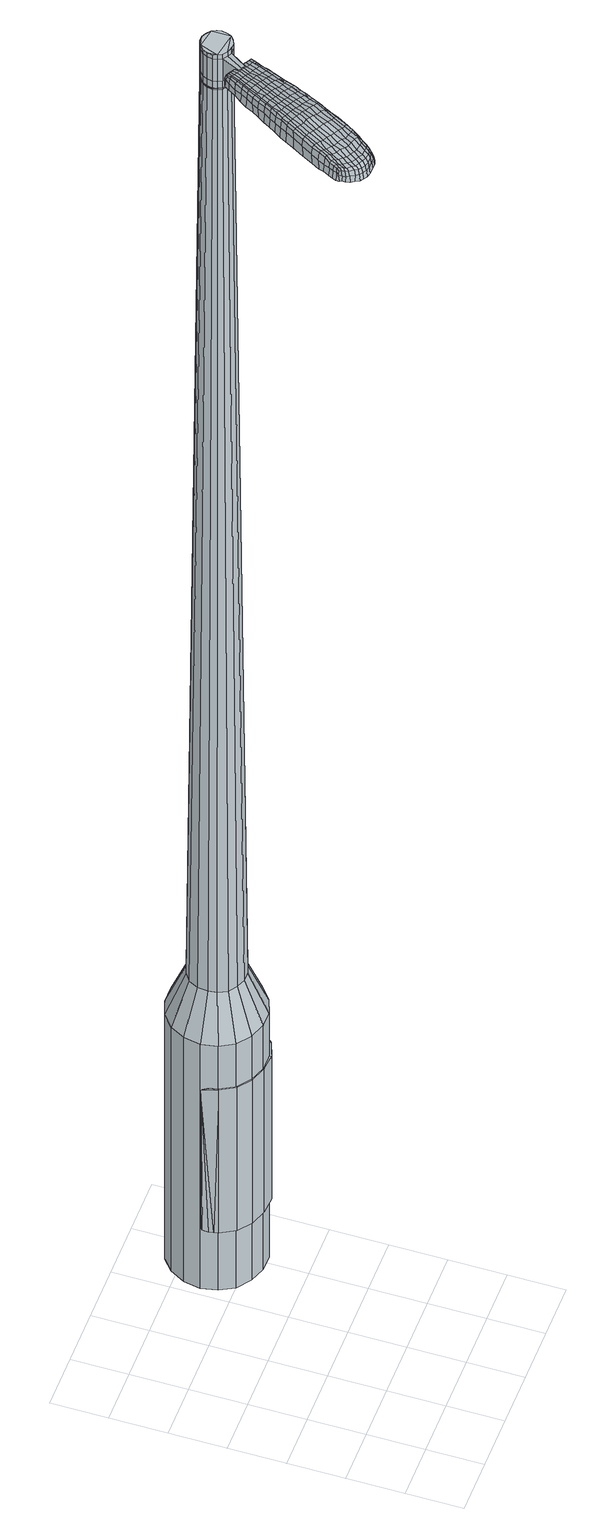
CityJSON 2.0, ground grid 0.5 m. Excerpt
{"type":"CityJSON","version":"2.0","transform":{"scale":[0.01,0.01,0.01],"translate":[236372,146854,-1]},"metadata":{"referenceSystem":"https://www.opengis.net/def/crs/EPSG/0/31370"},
"CityObjects":{
"object1":{"type":"GenericCityObject","attributes":{"cluster":526,"mean_distance_to_centroid":0.307,"new_centroid_x":236373.49,"new_centroid_y":146856.3,"mean_distance_to_camera":12.21,"H1":10.89,"H2":10.65,"Z_final":113.43,"cluster2":-1,"proj_x":236365.18,"proj_y":146851.54,"id_line":56228,"bearing_l":330.23,"distance":9.58,"orientation":"right","G_obj":240.23},"geometry":[{"type":"MultiSurface","lod":"2","boundaries":[[[0,1,2,3]],[[1,4,5,2]],[[4,6,7,5]],[[6,8,9,7]],[[8,10,11,9]],[[10,12,13,11]],[[12,14,15,13]],[[14,16,17,15]],[[16,18,19,17]],[[18,20,21,19]],[[20,22,23,21]],[[22,24,25,23]],[[24,26,27,25]],[[26,28,29,27]],[[28,30,31,29]],[[30,32,33,31]],[[32,34,35,33]],[[34,0,3,35]],[[36,37,38,39]],[[38,40,41,42]],[[41,43,42]],[[42,44,45,46]],[[45,47,46]],[[46,48,49,50]],[[49,51,50]],[[42,46,50,38]],[[50,52,39,38]],[[53,36,39]],[[2,5,7,35]],[[7,9,11,15]],[[11,13,15]],[[15,17,19,23]],[[19,21,23]],[[23,25,27,31]],[[27,29,31]],[[15,23,31,7]],[[31,33,35,7]],[[3,2,35]],[[1,0,54,55]],[[0,34,56,54]],[[34,32,57,56]],[[32,30,58,57]],[[30,28,59,58]],[[28,26,60,59]],[[26,24,61,60]],[[24,22,62,61]],[[22,20,63,62]],[[20,18,64,63]],[[18,16,65,64]],[[16,14,66,65]],[[14,12,67,66]],[[12,10,68,67]],[[10,8,69,68]],[[8,6,70,69]],[[6,4,71,70]],[[4,1,55,71]],[[55,54,72,73]],[[54,56,74,72]],[[56,57,75,74]],[[57,58,76,75]],[[58,59,77,76]],[[59,60,78,77]],[[60,61,79,78]],[[61,62,80,79]],[[62,63,81,80]],[[63,64,82,81]],[[64,65,83,82]],[[65,66,84,83]],[[66,67,85,84]],[[67,68,86,85]],[[68,69,87,86]],[[69,70,88,87]],[[70,71,89,88]],[[71,55,73,89]],[[72,90,91,92]],[[93,94,90,72]],[[95,96,94,93]],[[76,97,96,95]],[[77,98,97,76]],[[78,99,98,77]],[[79,100,99,78]],[[80,101,100,79]],[[81,102,101,80]],[[82,103,102,81]],[[104,105,103,82]],[[106,107,105,104]],[[85,108,107,106]],[[109,110,108,85]],[[111,112,110,109]],[[113,114,112,111]],[[115,116,114,113]],[[92,91,116,115]],[[117,118,119,120]],[[121,117,120,122]],[[123,121,122,124]],[[125,123,124,126]],[[127,125,126,128]],[[129,127,128,130]],[[131,129,130,132]],[[133,131,132,134]],[[135,133,134,136]],[[137,135,136,138]],[[139,137,138,140]],[[141,139,140,142]],[[143,141,142,144]],[[145,143,144,146]],[[147,145,146,148]],[[149,147,148,150]],[[73,72,92]],[[74,93,72]],[[74,75,95,93]],[[75,76,95]],[[83,104,82]],[[83,84,106,104]],[[84,85,106]],[[86,109,85]],[[86,87,111,109]],[[87,88,113,111]],[[88,89,115,113]],[[89,73,92,115]],[[151,91,90]],[[151,152,116,91]],[[152,153,114,116]],[[153,154,112,114]],[[154,155,110,112]],[[155,108,110]],[[156,107,108]],[[156,157,105,107]],[[157,103,105]],[[158,96,97]],[[158,159,94,96]],[[159,90,94]],[[39,52,149,160]],[[151,90,161,150]],[[53,39,160,118]],[[90,159,119,161]],[[36,53,118,117]],[[159,158,120,119]],[[37,36,117,121]],[[158,97,122,120]],[[38,37,121,123]],[[97,98,124,122]],[[40,38,123,125]],[[98,99,126,124]],[[41,40,125,127]],[[99,100,128,126]],[[43,41,127,129]],[[100,101,130,128]],[[42,43,129,131]],[[101,102,132,130]],[[44,42,131,133]],[[102,103,134,132]],[[45,44,133,135]],[[103,157,136,134]],[[47,45,135,137]],[[157,156,138,136]],[[46,47,137,139]],[[156,108,140,138]],[[48,46,139,141]],[[108,155,142,140]],[[49,48,141,143]],[[155,154,144,142]],[[51,49,143,145]],[[154,153,146,144]],[[50,51,145,147]],[[153,152,148,146]],[[52,50,147,149]],[[152,151,150,148]],[[149,150,162,163]],[[150,161,164,162]],[[161,119,165,164]],[[119,118,166,165]],[[118,160,167,166]],[[160,149,163,167]],[[168,169,170,171]],[[172,168,171,173]],[[168,172,174,175]],[[169,168,175,176]],[[177,178,179,180]],[[181,177,180,182]],[[177,181,183,184]],[[178,177,184,185]],[[186,187,188,189]],[[190,186,189,191]],[[186,190,192,193]],[[187,186,193,194]],[[195,196,197,198]],[[199,195,198,200]],[[195,199,201,202]],[[196,195,202,203]],[[204,205,206,207]],[[208,204,207,209]],[[204,208,210,211]],[[205,204,211,212]],[[213,214,215,216]],[[217,213,216,218]],[[213,217,219,220]],[[214,213,220,221]],[[222,223,224,225]],[[214,222,225,215]],[[222,214,221,226]],[[223,222,226,227]],[[228,229,230,231]],[[223,228,231,224]],[[228,223,227,232]],[[229,228,232,233]],[[234,172,173,235]],[[229,234,235,230]],[[234,229,233,236]],[[172,234,236,174]],[[237,238,239,240]],[[241,237,240,242]],[[237,241,243,244]],[[238,237,244,245]],[[246,247,248,249]],[[238,246,249,239]],[[246,238,245,250]],[[247,246,250,251]],[[252,253,254,255]],[[247,252,255,248]],[[252,247,251,256]],[[253,252,256,257]],[[258,259,260,261]],[[253,258,261,254]],[[258,253,257,262]],[[259,258,262,263]],[[264,169,176,265]],[[259,264,265,260]],[[264,259,263,266]],[[169,264,266,170]],[[267,268,269,270]],[[271,267,270,272]],[[267,271,273,274]],[[268,267,274,275]],[[276,277,278,279]],[[268,276,279,269]],[[276,268,275,280]],[[277,276,280,281]],[[282,283,284,285]],[[277,282,285,278]],[[282,277,281,286]],[[283,282,286,287]],[[288,181,182,289]],[[283,288,289,284]],[[288,283,287,290]],[[181,288,290,183]],[[291,292,293,294]],[[295,291,294,296]],[[291,295,297,298]],[[292,291,298,299]],[[300,301,302,303]],[[292,300,303,293]],[[300,292,299,304]],[[301,300,304,305]],[[306,307,308,309]],[[301,306,309,302]],[[306,301,305,310]],[[307,306,310,311]],[[312,313,314,315]],[[307,312,315,308]],[[312,307,311,316]],[[313,312,316,317]],[[318,178,185,319]],[[313,318,319,314]],[[318,313,317,320]],[[178,318,320,179]],[[321,207,206,322]],[[323,321,322,324]],[[321,323,325,326]],[[207,321,326,209]],[[327,323,324,328]],[[329,327,328,330]],[[327,329,331,332]],[[323,327,332,325]],[[333,329,330,334]],[[335,333,334,336]],[[333,335,337,338]],[[329,333,338,331]],[[339,335,336,340]],[[341,339,340,342]],[[339,341,343,344]],[[335,339,344,337]],[[345,341,342,346]],[[196,345,346,197]],[[345,196,203,347]],[[341,345,347,343]],[[348,349,194,193]],[[350,348,193,192]],[[348,350,351,352]],[[349,348,352,353]],[[354,355,353,352]],[[356,354,352,351]],[[354,356,357,358]],[[355,354,358,359]],[[360,361,359,358]],[[362,360,358,357]],[[360,362,363,364]],[[361,360,364,365]],[[366,367,365,364]],[[368,366,364,363]],[[366,368,201,199]],[[367,366,199,200]],[[369,370,371,372]],[[271,369,372,273]],[[369,271,272,373]],[[370,369,373,374]],[[375,190,191,376]],[[370,375,376,371]],[[375,370,374,377]],[[190,375,377,192]],[[378,379,380,381]],[[217,378,381,219]],[[378,217,218,382]],[[379,378,382,383]],[[384,385,386,387]],[[379,384,387,380]],[[384,379,383,388]],[[385,384,388,389]],[[390,187,194,391]],[[385,390,391,386]],[[390,385,389,392]],[[187,390,392,188]],[[393,394,395,396]],[[175,393,396,176]],[[393,175,174,397]],[[394,393,397,398]],[[399,400,401,402]],[[394,399,402,395]],[[399,394,398,403]],[[400,399,403,404]],[[405,198,197,406]],[[400,405,406,401]],[[405,400,404,407]],[[198,405,407,200]],[[408,409,410,411]],[[180,408,411,182]],[[408,180,179,412]],[[409,408,412,413]],[[414,202,201,415]],[[409,414,415,410]],[[414,409,413,416]],[[202,414,416,203]],[[417,418,419,420]],[[295,417,420,297]],[[417,295,296,421]],[[418,417,421,422]],[[423,208,209,424]],[[418,423,424,419]],[[423,418,422,425]],[[208,423,425,210]],[[426,427,428,429]],[[241,426,429,243]],[[426,241,242,430]],[[427,426,430,431]],[[432,433,434,435]],[[427,432,435,428]],[[432,427,431,436]],[[433,432,436,437]],[[438,205,212,439]],[[433,438,439,434]],[[438,433,437,440]],[[205,438,440,206]],[[441,442,431,430]],[[240,441,430,242]],[[441,240,239,443]],[[442,441,443,444]],[[445,446,437,436]],[[442,445,436,431]],[[445,442,444,447]],[[446,445,447,448]],[[449,322,206,440]],[[446,449,440,437]],[[449,446,448,450]],[[322,449,450,324]],[[451,452,453,454]],[[298,451,454,299]],[[451,298,297,420]],[[452,451,420,419]],[[455,326,325,456]],[[452,455,456,453]],[[455,452,419,424]],[[326,455,424,209]],[[457,458,444,443]],[[249,457,443,239]],[[457,249,248,459]],[[458,457,459,460]],[[461,462,448,447]],[[458,461,447,444]],[[461,458,460,463]],[[462,461,463,464]],[[465,328,324,450]],[[462,465,450,448]],[[465,462,464,466]],[[328,465,466,330]],[[467,468,469,470]],[[304,467,470,305]],[[467,304,299,454]],[[468,467,454,453]],[[471,332,331,472]],[[468,471,472,469]],[[471,468,453,456]],[[332,471,456,325]],[[473,474,460,459]],[[255,473,459,248]],[[473,255,254,475]],[[474,473,475,476]],[[477,478,464,463]],[[474,477,463,460]],[[477,474,476,479]],[[478,477,479,480]],[[481,334,330,466]],[[478,481,466,464]],[[481,478,480,482]],[[334,481,482,336]],[[483,484,485,486]],[[310,483,486,311]],[[483,310,305,470]],[[484,483,470,469]],[[487,338,337,488]],[[484,487,488,485]],[[487,484,469,472]],[[338,487,472,331]],[[489,490,476,475]],[[261,489,475,254]],[[489,261,260,491]],[[490,489,491,492]],[[493,494,480,479]],[[490,493,479,476]],[[493,490,492,495]],[[494,493,495,496]],[[497,340,336,482]],[[494,497,482,480]],[[497,494,496,498]],[[340,497,498,342]],[[499,500,501,502]],[[316,499,502,317]],[[499,316,311,486]],[[500,499,486,485]],[[503,344,343,504]],[[500,503,504,501]],[[503,500,485,488]],[[344,503,488,337]],[[505,506,492,491]],[[265,505,491,260]],[[505,265,176,396]],[[506,505,396,395]],[[507,508,496,495]],[[506,507,495,492]],[[507,506,395,402]],[[508,507,402,401]],[[509,346,342,498]],[[508,509,498,496]],[[509,508,401,406]],[[346,509,406,197]],[[510,511,413,412]],[[320,510,412,179]],[[510,320,317,502]],[[511,510,502,501]],[[512,347,203,416]],[[511,512,416,413]],[[512,511,501,504]],[[347,512,504,343]],[[513,514,374,373]],[[270,513,373,272]],[[513,270,269,515]],[[514,513,515,516]],[[517,350,192,377]],[[514,517,377,374]],[[517,514,516,518]],[[350,517,518,351]],[[519,520,521,522]],[[220,519,522,221]],[[519,220,219,381]],[[520,519,381,380]],[[523,524,525,526]],[[520,523,526,521]],[[523,520,380,387]],[[524,523,387,386]],[[527,349,353,528]],[[524,527,528,525]],[[527,524,386,391]],[[349,527,391,194]],[[529,530,516,515]],[[279,529,515,269]],[[529,279,278,531]],[[530,529,531,532]],[[533,356,351,518]],[[530,533,518,516]],[[533,530,532,534]],[[356,533,534,357]],[[535,536,537,538]],[[226,535,538,227]],[[535,226,221,522]],[[536,535,522,521]],[[539,540,541,542]],[[536,539,542,537]],[[539,536,521,526]],[[540,539,526,525]],[[543,355,359,544]],[[540,543,544,541]],[[543,540,525,528]],[[355,543,528,353]],[[545,546,532,531]],[[285,545,531,278]],[[545,285,284,547]],[[546,545,547,548]],[[549,362,357,534]],[[546,549,534,532]],[[549,546,548,550]],[[362,549,550,363]],[[551,552,553,554]],[[232,551,554,233]],[[551,232,227,538]],[[552,551,538,537]],[[555,556,557,558]],[[552,555,558,553]],[[555,552,537,542]],[[556,555,542,541]],[[559,361,365,560]],[[556,559,560,557]],[[559,556,541,544]],[[361,559,544,359]],[[561,562,548,547]],[[289,561,547,284]],[[561,289,182,411]],[[562,561,411,410]],[[563,368,363,550]],[[562,563,550,548]],[[563,562,410,415]],[[368,563,415,201]],[[564,565,398,397]],[[236,564,397,174]],[[564,236,233,554]],[[565,564,554,553]],[[566,567,404,403]],[[565,566,403,398]],[[566,565,553,558]],[[567,566,558,557]],[[568,367,200,407]],[[567,568,407,404]],[[568,567,557,560]],[[367,568,560,365]],[[569,570,571,572]],[[572,571,573,574]],[[575,573,571,576]],[[576,571,570,577]],[[578,579,580,581]],[[581,580,582,583]],[[584,582,580,585]],[[585,580,579,586]],[[587,588,589,590]],[[590,589,591,592]],[[593,591,589,594]],[[594,589,588,595]],[[596,597,598,599]],[[599,598,600,601]],[[602,600,598,603]],[[603,598,597,604]],[[605,606,607,608]],[[608,607,609,610]],[[611,609,607,612]],[[612,607,606,613]],[[614,615,616,617]],[[617,616,618,619]],[[620,618,616,621]],[[621,616,615,622]],[[623,624,625,626]],[[626,625,615,614]],[[622,615,625,627]],[[627,625,624,628]],[[629,630,631,632]],[[632,631,624,623]],[[628,624,631,633]],[[633,631,630,634]],[[574,573,635,636]],[[636,635,630,629]],[[634,630,635,637]],[[637,635,573,575]],[[638,639,640,641]],[[641,640,642,643]],[[644,642,640,645]],[[645,640,639,646]],[[647,648,649,650]],[[650,649,639,638]],[[646,639,649,651]],[[651,649,648,652]],[[653,654,655,656]],[[656,655,648,647]],[[652,648,655,657]],[[657,655,654,658]],[[659,660,661,662]],[[662,661,654,653]],[[658,654,661,663]],[[663,661,660,664]],[[577,570,665,666]],[[666,665,660,659]],[[664,660,665,667]],[[667,665,570,569]],[[668,669,670,671]],[[671,670,672,673]],[[674,672,670,675]],[[675,670,669,676]],[[677,678,679,680]],[[680,679,669,668]],[[676,669,679,681]],[[681,679,678,682]],[[683,684,685,686]],[[686,685,678,677]],[[682,678,685,687]],[[687,685,684,688]],[[583,582,689,690]],[[690,689,684,683]],[[688,684,689,691]],[[691,689,582,584]],[[692,693,694,695]],[[695,694,696,697]],[[698,696,694,699]],[[699,694,693,700]],[[701,702,703,704]],[[704,703,693,692]],[[700,693,703,705]],[[705,703,702,706]],[[707,708,709,710]],[[710,709,702,701]],[[706,702,709,711]],[[711,709,708,712]],[[713,714,715,716]],[[716,715,708,707]],[[712,708,715,717]],[[717,715,714,718]],[[586,579,719,720]],[[720,719,714,713]],[[718,714,719,721]],[[721,719,579,578]],[[605,608,722,723]],[[723,722,724,725]],[[726,724,722,727]],[[727,722,608,610]],[[725,724,728,729]],[[729,728,730,731]],[[732,730,728,733]],[[733,728,724,726]],[[731,730,734,735]],[[735,734,736,737]],[[738,736,734,739]],[[739,734,730,732]],[[737,736,740,741]],[[741,740,742,743]],[[744,742,740,745]],[[745,740,736,738]],[[743,742,746,747]],[[747,746,597,596]],[[604,597,746,748]],[[748,746,742,744]],[[595,749,750,594]],[[594,750,751,593]],[[752,751,750,753]],[[753,750,749,754]],[[754,755,756,753]],[[753,756,757,752]],[[758,757,756,759]],[[759,756,755,760]],[[760,761,762,759]],[[759,762,763,758]],[[764,763,762,765]],[[765,762,761,766]],[[766,767,768,765]],[[765,768,769,764]],[[602,769,768,600]],[[600,768,767,601]],[[770,771,772,773]],[[773,772,672,674]],[[673,672,772,774]],[[774,772,771,775]],[[592,591,776,777]],[[777,776,771,770]],[[775,771,776,778]],[[778,776,591,593]],[[779,780,781,782]],[[782,781,618,620]],[[619,618,781,783]],[[783,781,780,784]],[[785,786,787,788]],[[788,787,780,779]],[[784,780,787,789]],[[789,787,786,790]],[[595,588,791,792]],[[792,791,786,785]],[[790,786,791,793]],[[793,791,588,587]],[[794,795,796,797]],[[797,796,576,577]],[[575,576,796,798]],[[798,796,795,799]],[[800,801,802,803]],[[803,802,795,794]],[[799,795,802,804]],[[804,802,801,805]],[[596,599,806,807]],[[807,806,801,800]],[[805,801,806,808]],[[808,806,599,601]],[[809,810,811,812]],[[812,811,581,583]],[[578,581,811,813]],[[813,811,810,814]],[[602,603,815,816]],[[816,815,810,809]],[[814,810,815,817]],[[817,815,603,604]],[[818,819,820,821]],[[821,820,696,698]],[[697,696,820,822]],[[822,820,819,823]],[[610,609,824,825]],[[825,824,819,818]],[[823,819,824,826]],[[826,824,609,611]],[[827,828,642,644]],[[643,642,829]],[[829,642,828,830]],[[831,832,833,834]],[[834,833,828,827]],[[830,828,833,835]],[[835,833,832,836]],[[613,606,837,838]],[[838,837,832,831]],[[836,832,837,839]],[[839,837,606,605]],[[830,840,841,829]],[[829,841,641,643]],[[638,641,841,842]],[[842,841,840,843]],[[836,844,845,835]],[[835,845,840,830]],[[843,840,845,846]],[[846,845,844,847]],[[605,723,848,839]],[[839,848,844,836]],[[847,844,848,849]],[[849,848,723,725]],[[850,851,852,853]],[[853,852,699,700]],[[698,699,852,821]],[[821,852,851,818]],[[726,727,854,855]],[[855,854,851,850]],[[818,851,854,825]],[[825,854,727,610]],[[843,856,857,842]],[[842,857,650,638]],[[647,650,857,858]],[[858,857,856,859]],[[847,860,861,846]],[[846,861,856,843]],[[859,856,861,862]],[[862,861,860,863]],[[725,729,864,849]],[[849,864,860,847]],[[863,860,864,865]],[[865,864,729,731]],[[866,867,868,869]],[[869,868,705,706]],[[700,705,868,853]],[[853,868,867,850]],[[732,733,870,871]],[[871,870,867,866]],[[850,867,870,855]],[[855,870,733,726]],[[859,872,858]],[[858,872,656,647]],[[653,656,872,873]],[[863,874,875,862]],[[862,875,872,859]],[[873,872,875,876]],[[876,875,874,877]],[[731,735,878,865]],[[865,878,874,863]],[[877,874,878,879]],[[879,878,735,737]],[[880,881,882,883]],[[883,882,711,712]],[[706,711,882,869]],[[869,882,881,866]],[[738,739,884,885]],[[885,884,881,880]],[[866,881,884,871]],[[871,884,739,732]],[[886,887,873]],[[873,887,662,653]],[[659,662,887,888]],[[888,887,886,889]],[[877,890,891,876]],[[876,891,886,873]],[[889,886,891,892]],[[892,891,890,893]],[[737,741,894,879]],[[879,894,890,877]],[[893,890,894,895]],[[895,894,741,743]],[[896,897,898,899]],[[899,898,717,718]],[[712,717,898,883]],[[883,898,897,880]],[[744,745,900,901]],[[901,900,897,896]],[[880,897,900,885]],[[885,900,745,738]],[[889,902,903,888]],[[888,903,666,659]],[[577,666,903,797]],[[797,903,902,794]],[[893,904,905,892]],[[892,905,902,889]],[[794,902,905,803]],[[803,905,904,800]],[[743,747,906,895]],[[895,906,904,893]],[[800,904,906,807]],[[807,906,747,596]],[[814,907,908,813]],[[813,908,721,578]],[[718,721,908,899]],[[899,908,907,896]],[[604,748,909,817]],[[817,909,907,814]],[[896,907,909,901]],[[901,909,748,744]],[[775,910,911,774]],[[774,911,671,673]],[[668,671,911,912]],[[912,911,910,913]],[[593,751,914,778]],[[778,914,910,775]],[[913,910,914,915]],[[915,914,751,752]],[[916,917,918,919]],[[919,918,621,622]],[[620,621,918,782]],[[782,918,917,779]],[[920,921,922,923]],[[923,922,917,916]],[[779,917,922,788]],[[788,922,921,785]],[[754,749,924,925]],[[925,924,921,920]],[[785,921,924,792]],[[792,924,749,595]],[[913,926,927,912]],[[912,927,680,668]],[[677,680,927,928]],[[928,927,926,929]],[[752,757,930,915]],[[915,930,926,913]],[[929,926,930,931]],[[931,930,757,758]],[[932,933,934,935]],[[935,934,627,628]],[[622,627,934,919]],[[919,934,933,916]],[[936,937,938,939]],[[939,938,933,932]],[[916,933,938,923]],[[923,938,937,920]],[[760,755,940,941]],[[941,940,937,936]],[[920,937,940,925]],[[925,940,755,754]],[[929,942,943,928]],[[928,943,686,677]],[[683,686,943,944]],[[944,943,942,945]],[[758,763,946,931]],[[931,946,942,929]],[[945,942,946,947]],[[947,946,763,764]],[[948,949,950,951]],[[951,950,633,634]],[[628,633,950,935]],[[935,950,949,932]],[[952,953,954,955]],[[955,954,949,948]],[[932,949,954,939]],[[939,954,953,936]],[[766,761,956,957]],[[957,956,953,952]],[[936,953,956,941]],[[941,956,761,760]],[[945,958,959,944]],[[944,959,690,683]],[[583,690,959,812]],[[812,959,958,809]],[[764,769,960,947]],[[947,960,958,945]],[[809,958,960,816]],[[816,960,769,602]],[[799,961,962,798]],[[798,962,637,575]],[[634,637,962,951]],[[951,962,961,948]],[[805,963,964,804]],[[804,964,961,799]],[[948,961,964,955]],[[955,964,963,952]],[[601,767,965,808]],[[808,965,963,805]],[[952,963,965,957]],[[957,965,767,766]],[[569,572,171,170]],[[572,574,173,171]],[[584,585,184,183]],[[585,586,185,184]],[[587,590,189,188]],[[590,592,191,189]],[[611,612,211,210]],[[612,613,212,211]],[[614,617,216,215]],[[617,619,218,216]],[[623,626,225,224]],[[626,614,215,225]],[[629,632,231,230]],[[632,623,224,231]],[[574,636,235,173]],[[636,629,230,235]],[[644,645,244,243]],[[645,646,245,244]],[[646,651,250,245]],[[651,652,251,250]],[[652,657,256,251]],[[657,658,257,256]],[[658,663,262,257]],[[663,664,263,262]],[[664,667,266,263]],[[667,569,170,266]],[[674,675,274,273]],[[675,676,275,274]],[[676,681,280,275]],[[681,682,281,280]],[[682,687,286,281]],[[687,688,287,286]],[[688,691,290,287]],[[691,584,183,290]],[[692,695,294,293]],[[695,697,296,294]],[[701,704,303,302]],[[704,692,293,303]],[[707,710,309,308]],[[710,701,302,309]],[[713,716,315,314]],[[716,707,308,315]],[[586,720,319,185]],[[720,713,314,319]],[[770,773,372,371]],[[773,674,273,372]],[[592,777,376,191]],[[777,770,371,376]],[[619,783,382,218]],[[783,784,383,382]],[[784,789,388,383]],[[789,790,389,388]],[[790,793,392,389]],[[793,587,188,392]],[[697,822,421,296]],[[822,823,422,421]],[[823,826,425,422]],[[826,611,210,425]],[[827,644,429,428]],[[644,243,429]],[[831,834,435,434]],[[834,827,428,435]],[[613,838,439,212]],[[838,831,434,439]],[[966,967,968,969]],[[970,971,969,968]],[[972,973,974,975]],[[976,977,978,979]],[[967,980,981,968]],[[982,970,968,981]],[[983,972,975,984]],[[985,986,977,976]],[[980,987,988,981]],[[988,989,982,981]],[[990,983,984,991]],[[992,986,985,993]],[[987,994,995,988]],[[995,996,989,988]],[[997,990,991,998]],[[999,992,993,1000]],[[1001,1002,1003,1004]],[[1005,1006,1002,1001]],[[1005,1007,1008,1006]],[[1007,1009,1010,1008]],[[1011,1012,1013]],[[1014,1015,1012,1011]],[[1016,1017,1015,1014]],[[1018,1019,1017,1016]],[[1013,1003,1002,1011]],[[1011,1002,1006,1014]],[[1006,1008,1016,1014]],[[1008,1010,1018,1016]],[[975,974,971,970]],[[984,975,970,982]],[[989,991,984,982]],[[996,998,991,989]],[[976,979,973,972]],[[985,976,972,983]],[[993,985,983,990]],[[1000,993,990,997]],[[977,1001,1004,978]],[[986,1005,1001,977]],[[1007,1005,986,992]],[[1009,1007,992,999]],[[1020,1021,1022,1023]],[[1022,1024,1025,1026]],[[1022,1026,1027,1028]],[[1022,1028,1023]],[[1029,1020,1023,1030]],[[1031,1030,1023,1032]],[[1033,1032,1023]],[[1034,1022,1021,1035]],[[1036,1034,1035,1037]],[[1038,1036,1037,1039]],[[1040,1038,1039,1041]],[[1042,1040,1041,1043]],[[1043,1044,1045,1046]],[[1043,1046,1047,1048]],[[1043,1048,1049,1050]],[[1049,1051,1052,1053]],[[1049,1053,1054,1055]],[[1049,1055,1050]],[[1043,1050,1042]],[[1056,1057,1021,1020]],[[1058,1059,1024,1022]],[[1060,1061,1033,1023]],[[1057,1062,1035,1021]],[[1063,1058,1022,1034]],[[1062,1064,1037,1035]],[[1065,1063,1034,1036]],[[1064,1066,1039,1037]],[[1067,1065,1036,1038]],[[1066,1068,1041,1039]],[[1069,1067,1038,1040]],[[1068,1070,1043,1041]],[[1071,1069,1040,1042]],[[1070,1072,1044,1043]],[[1073,1074,1051,1049]],[[1075,1071,1042,1050]],[[1045,1044,1072,1076]],[[1046,1045,1076,1077]],[[1047,1046,1077,1078]],[[1048,1047,1078,1079]],[[1049,1048,1079,1073]],[[1080,1056,1020,1029]],[[1081,1080,1029,1030]],[[1082,1081,1030,1031]],[[1083,1082,1031,1032]],[[1061,1083,1032,1033]],[[1025,1024,1059,1084]],[[1052,1051,1074,1085]],[[1026,1025,1084,1086]],[[1027,1026,1086,1087]],[[1028,1027,1087,1088]],[[1023,1028,1088,1060]],[[1053,1052,1085,1089]],[[1054,1053,1089,1090]],[[1055,1054,1090,1091]],[[1050,1055,1091,1075]]]}]}
},
"vertices":[
[129,191,384],[117,200,384],[117,200,96],[129,191,96],[110,213,384],[110,213,96],[107,227,384],[107,227,96],[110,242,384],[110,242,96],[117,255,384],[117,255,96],[128,264,384],[128,264,96],[142,269,384],[142,269,96],[157,269,384],[157,269,96],[171,264,384],[171,264,96],[182,255,384],[182,255,96],[189,242,384],[189,242,96],[192,228,384],[192,228,96],[190,213,384],[190,213,96],[182,200,384],[182,200,96],[171,191,384],[171,191,96],[157,186,384],[157,186,96],[143,186,384],[143,186,96],[152,214,1524],[156,216,1524],[160,219,1524],[143,216,1524],[162,223,1524],[163,228,1524],[160,236,1524],[162,232,1524],[156,239,1524],[152,241,1524],[143,239,1524],[147,241,1524],[139,236,1524],[137,232,1524],[137,223,1524],[136,227,1524],[139,219,1524],[147,214,1524],[137,206,429],[130,211,429],[145,203,429],[154,203,429],[162,206,429],[169,211,429],[173,219,429],[175,228,429],[173,236,429],[169,244,429],[162,249,429],[154,252,429],[145,252,429],[137,249,429],[130,244,429],[126,236,429],[125,227,429],[126,219,429],[143,216,1483],[139,219,1483],[147,214,1483],[152,214,1483],[156,216,1483],[160,219,1483],[162,223,1483],[163,228,1483],[162,232,1483],[160,236,1483],[156,239,1483],[152,241,1483],[147,241,1483],[143,239,1483],[139,236,1483],[137,232,1483],[136,227,1483],[137,223,1483],[143,216,1485],[140,219,1485],[140,219,1483],[148,215,1483],[148,215,1485],[152,215,1483],[152,215,1485],[156,216,1485],[160,219,1485],[162,223,1485],[163,228,1485],[162,232,1485],[160,236,1485],[156,239,1485],[152,240,1483],[152,240,1485],[147,240,1483],[147,240,1485],[143,239,1485],[140,236,1483],[140,236,1485],[138,232,1483],[138,232,1485],[137,227,1483],[137,227,1485],[138,223,1483],[138,223,1485],[152,214,1519],[147,214,1519],[147,214,1493],[152,214,1493],[156,216,1519],[156,216,1493],[160,219,1519],[160,219,1493],[162,223,1519],[162,223,1493],[163,228,1519],[163,228,1493],[162,232,1519],[162,232,1493],[160,236,1519],[160,236,1493],[156,239,1519],[156,239,1493],[152,241,1519],[152,241,1493],[147,241,1519],[147,241,1493],[143,239,1519],[143,239,1493],[139,236,1519],[139,236,1493],[137,232,1519],[137,232,1493],[136,227,1519],[136,227,1493],[137,223,1519],[137,223,1493],[139,219,1519],[139,219,1493],[139,219,1485],[137,223,1485],[136,227,1485],[137,232,1485],[139,236,1485],[147,241,1485],[152,241,1485],[152,214,1485],[147,214,1485],[143,216,1519],[143,216,1493],[131,201,1513],[131,201,1518],[134,200,1513],[137,198,1513],[137,198,1518],[134,200,1518],[80,145,1519],[84,151,1518],[82,151,1509],[78,145,1510],[76,138,1519],[74,137,1510],[77,138,1526],[82,145,1525],[86,151,1525],[113,126,1519],[117,132,1518],[116,134,1525],[112,127,1525],[109,118,1519],[108,120,1526],[110,116,1510],[114,124,1510],[117,130,1509],[62,71,1519],[59,73,1519],[58,72,1513],[61,70,1513],[66,70,1519],[65,69,1513],[66,71,1524],[62,72,1524],[59,74,1524],[98,135,1530],[102,141,1529],[99,143,1529],[96,137,1530],[94,127,1531],[91,129,1531],[97,125,1530],[102,133,1530],[105,140,1529],[138,205,1512],[136,207,1512],[135,205,1517],[138,204,1517],[141,204,1512],[140,203,1517],[141,203,1506],[138,204,1506],[135,206,1506],[52,93,1519],[53,96,1519],[51,96,1512],[50,93,1512],[51,91,1518],[50,90,1512],[52,91,1522],[53,93,1523],[54,96,1524],[55,100,1519],[57,105,1519],[56,105,1512],[53,100,1512],[56,100,1524],[59,105,1525],[60,111,1519],[64,118,1519],[62,117,1511],[58,110,1511],[62,111,1526],[65,118,1526],[70,128,1519],[68,127,1510],[71,128,1526],[120,207,1513],[116,201,1513],[118,201,1518],[122,207,1517],[124,211,1512],[124,210,1516],[122,211,1506],[119,207,1507],[115,200,1507],[112,194,1514],[108,188,1515],[109,188,1520],[113,194,1519],[110,194,1507],[106,188,1507],[104,182,1515],[100,176,1516],[101,176,1522],[105,182,1521],[102,181,1508],[98,175,1508],[96,169,1517],[92,163,1517],[93,163,1524],[97,169,1523],[94,169,1508],[90,163,1509],[88,157,1518],[89,157,1524],[86,157,1509],[82,74,1519],[84,77,1519],[83,78,1524],[81,75,1523],[81,73,1518],[80,74,1522],[81,71,1512],[83,73,1512],[85,76,1512],[87,81,1519],[91,86,1519],[90,87,1525],[86,82,1524],[88,80,1512],[91,84,1512],[94,91,1519],[98,98,1519],[97,99,1526],[93,92,1526],[94,89,1511],[98,96,1511],[104,108,1519],[103,109,1526],[104,106,1510],[146,192,1513],[143,185,1513],[144,184,1507],[147,190,1507],[149,197,1512],[149,196,1506],[148,196,1516],[146,193,1517],[142,186,1518],[140,178,1514],[136,171,1515],[137,170,1507],[140,177,1507],[139,179,1519],[136,173,1520],[133,165,1515],[130,158,1516],[130,156,1508],[134,163,1508],[132,166,1521],[129,160,1522],[126,151,1517],[123,145,1517],[124,143,1509],[127,150,1508],[126,153,1523],[122,146,1524],[120,138,1518],[121,137,1509],[119,140,1524],[135,200,1519],[133,201,1519],[131,193,1520],[129,194,1520],[134,192,1520],[137,198,1519],[128,187,1522],[125,188,1522],[124,180,1523],[122,181,1523],[127,178,1523],[130,185,1521],[120,174,1524],[118,175,1524],[117,167,1525],[114,169,1525],[119,165,1525],[123,172,1524],[113,161,1526],[110,162,1526],[109,154,1527],[107,156,1527],[112,153,1527],[116,159,1526],[106,148,1528],[103,149,1528],[109,146,1528],[64,75,1527],[61,77,1527],[68,74,1526],[70,77,1527],[66,79,1528],[63,80,1528],[69,84,1529],[66,86,1529],[73,83,1528],[77,89,1530],[73,90,1530],[70,92,1530],[77,97,1531],[73,99,1531],[80,95,1530],[85,103,1531],[81,105,1531],[78,107,1531],[88,116,1531],[84,118,1531],[91,114,1531],[79,71,1518],[76,70,1519],[76,69,1513],[79,70,1513],[79,73,1523],[76,72,1523],[71,70,1519],[71,69,1513],[71,71,1524],[51,88,1518],[51,85,1518],[52,86,1523],[52,89,1523],[50,88,1513],[50,85,1513],[52,82,1519],[54,78,1519],[55,79,1524],[53,83,1523],[51,81,1513],[53,78,1513],[56,75,1519],[57,76,1524],[55,74,1513],[83,145,1528],[85,143,1528],[89,149,1528],[87,151,1527],[79,137,1528],[80,136,1529],[87,142,1529],[90,140,1530],[94,146,1529],[91,148,1528],[83,134,1529],[85,132,1530],[93,138,1530],[96,145,1529],[88,131,1531],[111,128,1528],[109,129,1529],[105,121,1529],[107,121,1528],[115,135,1527],[112,136,1528],[106,131,1529],[101,123,1530],[109,138,1528],[149,199,1512],[147,200,1512],[146,199,1517],[148,198,1517],[149,198,1506],[147,199,1506],[144,202,1512],[143,201,1517],[144,201,1506],[126,213,1512],[127,212,1512],[126,211,1506],[124,212,1506],[125,211,1517],[127,210,1517],[129,211,1512],[131,209,1512],[131,209,1506],[128,210,1506],[129,209,1517],[131,208,1517],[134,208,1512],[133,207,1506],[133,207,1517],[123,207,1519],[124,206,1519],[119,200,1520],[120,199,1520],[126,205,1519],[128,203,1519],[122,198,1520],[124,197,1520],[131,202,1519],[127,196,1520],[145,194,1519],[143,195,1519],[140,188,1520],[141,187,1520],[140,196,1519],[137,190,1520],[115,194,1521],[116,193,1521],[111,188,1522],[112,187,1522],[118,192,1521],[121,191,1521],[114,186,1522],[117,184,1523],[123,189,1522],[119,183,1523],[138,180,1521],[136,181,1521],[133,175,1522],[135,174,1522],[133,183,1521],[130,177,1522],[107,181,1523],[108,180,1523],[103,175,1524],[104,174,1524],[110,179,1523],[113,178,1524],[107,173,1525],[109,171,1525],[115,176,1524],[112,170,1525],[131,167,1523],[129,168,1523],[126,162,1524],[128,161,1524],[126,170,1524],[123,163,1525],[99,169,1525],[100,168,1525],[95,163,1526],[96,162,1526],[103,167,1526],[105,165,1526],[99,160,1527],[101,159,1527],[108,164,1526],[104,157,1527],[125,154,1525],[123,155,1525],[119,149,1526],[121,147,1526],[119,157,1526],[116,150,1527],[91,157,1527],[93,156,1527],[95,154,1527],[98,153,1528],[100,151,1528],[118,141,1527],[116,142,1527],[112,144,1528],[80,75,1525],[77,74,1525],[82,78,1526],[79,77,1526],[73,73,1526],[75,77,1527],[53,91,1525],[54,88,1525],[55,92,1526],[55,94,1525],[54,85,1525],[56,82,1526],[58,86,1527],[56,89,1526],[58,79,1526],[60,83,1527],[85,82,1526],[82,82,1527],[88,87,1527],[86,87,1528],[78,82,1528],[82,88,1529],[57,99,1526],[58,97,1527],[61,102,1528],[60,104,1527],[59,94,1527],[61,91,1528],[64,97,1529],[62,100,1528],[63,88,1528],[67,95,1530],[92,93,1528],[89,93,1529],[96,100,1528],[93,100,1529],[85,94,1529],[89,101,1530],[63,110,1528],[64,108,1528],[68,115,1529],[67,117,1528],[65,106,1529],[68,103,1530],[72,111,1530],[70,113,1530],[70,101,1530],[75,109,1531],[101,110,1529],[99,111,1529],[95,112,1530],[73,127,1528],[74,126,1529],[76,124,1530],[79,122,1530],[81,120,1531],[83,150,1509],[85,150,1518],[82,144,1518],[80,144,1509],[77,137,1519],[75,136,1510],[79,137,1525],[83,144,1525],[87,150,1525],[114,134,1525],[115,133,1518],[112,127,1518],[111,128,1525],[107,119,1519],[107,120,1525],[108,117,1510],[112,125,1509],[116,131,1509],[59,74,1513],[60,74,1519],[63,73,1519],[62,72,1513],[66,72,1519],[66,71,1513],[67,73,1524],[63,74,1524],[61,76,1524],[99,143,1528],[102,141,1528],[98,135,1529],[95,136,1529],[94,127,1529],[91,129,1529],[97,125,1529],[101,133,1529],[105,139,1528],[134,204,1516],[135,205,1512],[137,203,1512],[137,202,1516],[140,202,1512],[139,201,1516],[140,201,1506],[137,202,1506],[134,204,1506],[53,95,1512],[55,95,1519],[54,92,1518],[52,92,1512],[53,90,1518],[52,90,1512],[54,90,1522],[55,92,1523],[56,95,1523],[57,104,1512],[59,105,1519],[57,100,1519],[55,99,1512],[58,99,1524],[61,105,1525],[64,116,1511],[66,117,1519],[62,110,1519],[60,110,1511],[63,110,1525],[67,117,1526],[71,127,1519],[69,126,1510],[73,127,1526],[119,199,1518],[118,199,1513],[122,206,1513],[123,206,1517],[125,210,1512],[125,209,1515],[124,210,1506],[120,205,1506],[116,199,1507],[111,187,1520],[109,187,1514],[114,193,1514],[115,193,1519],[112,193,1507],[108,187,1507],[103,174,1522],[101,174,1516],[105,181,1515],[107,181,1521],[104,180,1508],[99,174,1508],[95,162,1523],[93,162,1517],[97,168,1516],[99,168,1522],[95,168,1508],[91,162,1508],[89,156,1517],[91,156,1524],[87,156,1509],[82,79,1523],[83,78,1519],[81,76,1518],[80,77,1523],[80,74,1518],[79,75,1522],[80,73,1512],[82,74,1512],[84,77,1512],[88,88,1525],[89,87,1519],[86,82,1519],[85,83,1524],[86,81,1512],[90,85,1512],[95,100,1526],[96,99,1519],[92,92,1519],[91,93,1525],[93,90,1511],[97,97,1511],[102,109,1519],[101,110,1526],[102,107,1510],[142,184,1507],[141,186,1513],[145,192,1513],[145,191,1506],[147,197,1512],[147,196,1506],[146,197,1515],[144,193,1517],[141,187,1518],[135,171,1507],[135,172,1514],[138,179,1514],[139,178,1507],[137,180,1519],[134,174,1520],[129,157,1508],[128,159,1516],[131,166,1515],[132,164,1508],[131,167,1521],[127,160,1522],[122,144,1508],[121,146,1517],[125,152,1516],[125,151,1508],[124,154,1522],[121,147,1523],[118,139,1517],[119,137,1509],[117,141,1524],[134,199,1518],[132,200,1518],[131,193,1519],[129,194,1519],[133,191,1519],[137,197,1518],[127,186,1520],[125,187,1520],[124,180,1521],[121,181,1521],[126,178,1521],[130,185,1520],[120,173,1523],[118,174,1523],[116,167,1524],[114,168,1524],[119,165,1524],[123,172,1523],[113,160,1525],[110,162,1525],[109,154,1526],[106,155,1526],[112,152,1526],[115,159,1525],[105,147,1527],[103,149,1527],[108,146,1527],[62,78,1526],[64,76,1526],[68,75,1525],[70,78,1526],[66,79,1526],[64,81,1526],[67,87,1528],[70,85,1528],[73,84,1527],[77,90,1528],[73,91,1529],[70,93,1529],[74,99,1530],[77,97,1530],[80,96,1529],[85,103,1530],[81,105,1530],[78,107,1530],[85,118,1530],[87,116,1530],[91,114,1530],[76,71,1513],[76,73,1518],[78,73,1518],[79,72,1512],[78,75,1523],[76,74,1523],[71,72,1519],[71,71,1513],[71,73,1523],[54,87,1523],[53,86,1518],[53,88,1518],[54,89,1523],[52,88,1512],[52,86,1512],[56,81,1523],[55,79,1519],[54,83,1519],[55,84,1523],[53,82,1513],[55,79,1513],[57,77,1519],[58,78,1524],[57,76,1513],[89,149,1527],[85,143,1527],[84,144,1527],[88,150,1526],[80,136,1527],[81,135,1528],[94,146,1528],[90,140,1528],[88,141,1528],[91,147,1527],[83,134,1528],[86,132,1529],[93,138,1529],[96,144,1528],[88,130,1529],[104,122,1528],[109,129,1527],[110,129,1527],[106,121,1527],[113,135,1526],[112,136,1527],[105,131,1528],[101,123,1528],[108,137,1527],[145,198,1516],[146,198,1512],[147,198,1512],[146,197,1516],[147,197,1506],[146,197,1506],[143,200,1512],[142,199,1516],[143,199,1506],[125,209,1506],[126,210,1512],[125,209,1516],[126,209,1516],[129,207,1506],[130,207,1512],[128,209,1512],[127,208,1506],[128,208,1516],[130,206,1516],[133,206,1512],[132,205,1506],[132,205,1516],[124,205,1518],[123,205,1518],[119,199,1519],[120,199,1519],[128,202,1518],[126,204,1518],[122,198,1519],[124,196,1519],[130,201,1518],[127,195,1519],[139,188,1519],[143,194,1518],[144,193,1518],[140,187,1519],[140,195,1518],[137,189,1519],[116,192,1520],[115,193,1520],[112,187,1521],[112,186,1521],[120,190,1520],[118,191,1520],[114,185,1521],[117,184,1521],[123,189,1520],[119,182,1521],[132,174,1521],[136,181,1520],[137,181,1520],[133,174,1521],[133,183,1520],[129,176,1521],[108,180,1522],[104,174,1523],[113,177,1522],[110,179,1522],[107,172,1523],[109,171,1524],[115,176,1523],[111,169,1524],[125,161,1523],[129,168,1522],[130,167,1522],[127,161,1523],[126,170,1522],[122,163,1523],[100,167,1524],[100,168,1524],[96,162,1525],[97,161,1525],[105,165,1525],[103,166,1524],[99,160,1525],[101,158,1526],[108,163,1525],[104,157,1526],[119,148,1525],[122,155,1524],[123,154,1524],[120,148,1525],[119,157,1524],[115,150,1525],[93,155,1526],[92,156,1526],[98,152,1527],[95,154,1526],[100,150,1527],[115,142,1526],[117,141,1526],[112,144,1526],[77,76,1524],[79,76,1524],[81,79,1525],[79,78,1525],[73,75,1525],[75,78,1525],[56,92,1525],[55,89,1524],[55,91,1524],[56,94,1525],[59,86,1526],[57,83,1525],[56,86,1524],[57,89,1525],[59,80,1525],[61,83,1526],[82,83,1526],[84,83,1526],[87,88,1526],[85,88,1527],[78,83,1526],[81,89,1527],[62,102,1527],[59,97,1526],[59,98,1526],[61,104,1526],[65,97,1528],[62,91,1527],[60,94,1526],[63,100,1527],[64,89,1527],[67,95,1528],[89,94,1527],[90,94,1527],[94,100,1527],[93,101,1528],[85,94,1528],[89,102,1529],[69,115,1528],[65,108,1527],[64,109,1527],[68,116,1527],[73,111,1529],[68,103,1529],[66,106,1528],[70,113,1528],[71,101,1529],[75,109,1530],[99,111,1528],[100,111,1528],[95,112,1529],[75,125,1528],[74,126,1528],[79,121,1529],[77,123,1529],[82,119,1530],[124,210,1508],[130,207,1508],[112,179,1509],[106,183,1509],[101,161,1510],[94,165,1510],[81,127,1512],[73,131,1512],[82,147,1511],[90,142,1511],[72,111,1513],[66,99,1514],[58,103,1514],[64,116,1513],[136,203,1508],[119,175,1509],[109,156,1510],[89,122,1512],[98,138,1511],[80,106,1513],[73,95,1514],[141,200,1508],[126,171,1509],[116,152,1510],[97,117,1512],[106,133,1511],[81,90,1514],[88,102,1513],[147,197,1508],[133,167,1509],[124,148,1510],[105,113,1512],[114,128,1511],[89,86,1514],[96,97,1513],[59,87,1514],[58,82,1514],[52,86,1514],[52,91,1514],[67,83,1514],[64,79,1514],[74,79,1514],[70,75,1514],[81,75,1514],[77,72,1514],[58,77,1515],[59,73,1515],[54,79,1515],[62,75,1515],[60,72,1515],[66,73,1515],[61,71,1515],[70,70,1515],[62,71,1515],[174,192,334],[171,189,334],[171,189,165],[182,198,171],[174,192,165],[177,194,165],[179,196,166],[181,197,167],[182,198,169],[177,194,334],[179,196,333],[181,197,332],[182,198,331],[182,198,328],[157,184,165],[157,184,334],[142,185,165],[142,185,334],[128,190,165],[128,190,334],[116,199,165],[116,199,334],[109,212,165],[109,212,334],[108,216,334],[107,220,334],[106,223,333],[106,225,332],[106,226,331],[106,226,328],[108,216,165],[106,226,171],[106,226,169],[106,225,167],[106,223,166],[107,220,165],[172,194,334],[169,192,334],[169,192,165],[172,194,165],[180,201,171],[180,201,328],[156,187,334],[156,187,165],[142,187,334],[142,187,165],[129,192,334],[129,192,165],[119,201,334],[119,201,165],[111,213,334],[111,213,165],[111,217,334],[109,227,328],[109,227,171],[111,217,165],[110,220,334],[109,223,333],[109,225,332],[109,226,331],[175,196,334],[177,198,333],[179,199,332],[180,200,331],[175,196,165],[109,226,169],[177,198,166],[179,199,167],[180,200,169],[109,225,167],[109,223,166],[110,220,165]
]}
